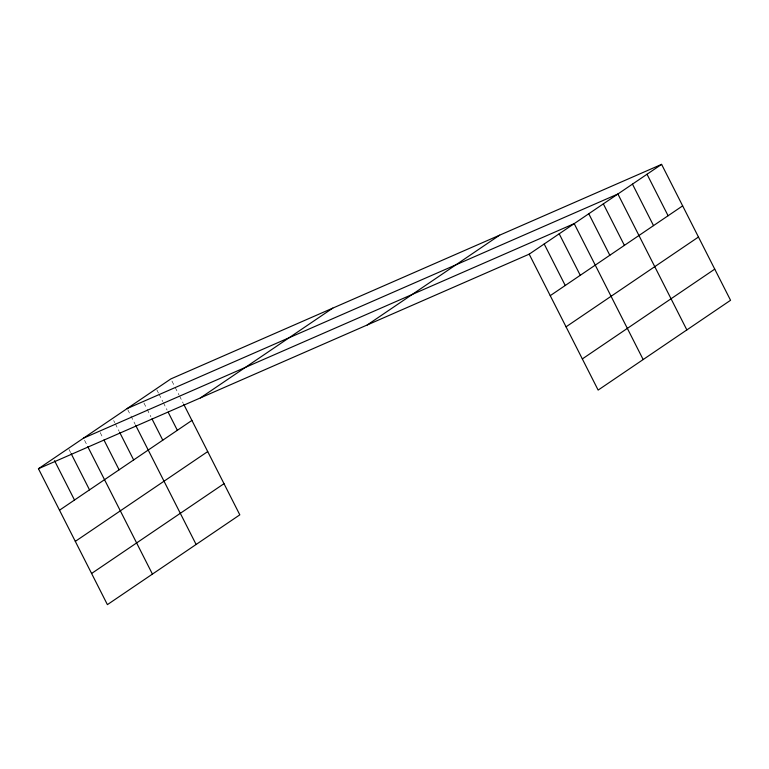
<?xml version="1.0" encoding="UTF-8"?>
<svg xmlns="http://www.w3.org/2000/svg" width="769" height="769" viewBox="0 0 769 769"><rect width="100%" height="100%" fill="white"/><g stroke="black" fill="none" stroke-linecap="round" stroke-linejoin="round"><path stroke-width="0.58" stroke-dasharray="3.85 2.88" d="M171.939 381.049L174.64 386.365M175.178 387.432L178.956 394.882M179.494 395.948L183.272 403.389M156.838 389.864L158.452 393.055M158.991 394.113L162.768 401.562M163.307 402.629L167.094 410.079M143.89 402.927L146.591 408.252M147.129 409.319L150.907 416.76M127.702 409.617L130.403 414.933M130.941 416L135.257 424.517M113.677 420.556L114.754 422.69M115.302 423.748L119.08 431.198M100.191 432.562L102.892 437.888M84.552 440.31L87.243 445.636M68.999 449.423L70.623 452.614"/><path stroke-width="1.15" d="M183.81 404.456L239.813 514.836L107.4 604.636L38.45 468.715L170.862 378.915L661.6 164.364L730.55 300.285L598.138 390.085L529.187 254.164L661.6 164.364M200.392 397.909L332.804 308.119M59.501 510.212L191.914 420.422M367.246 324.97L499.648 235.17M75.314 541.376L207.717 451.576M91.598 573.472L224.01 483.682M550.239 295.661L682.651 205.871M566.051 326.825L698.454 237.025M582.335 358.921L714.747 269.131M127.164 408.55L617.901 193.999L686.852 329.92M83.465 438.186L574.203 223.635L643.163 359.546M38.45 468.715L529.187 254.164M647.027 174.246L668.088 215.743M632.464 184.127L653.515 225.625M603.338 203.881L624.39 245.378M588.775 213.753L609.827 255.26M559.198 233.814L580.259 275.312M544.192 243.984L565.244 285.491M168.171 412.203L177.351 430.294M151.983 418.894L162.778 440.176M135.805 425.574L196.114 544.471M119.618 432.265L133.652 459.929M103.969 440.012L119.089 469.811M87.791 446.693L152.425 574.097M71.161 453.681L89.521 489.863M54.532 460.669L74.506 500.042"/></g></svg>
